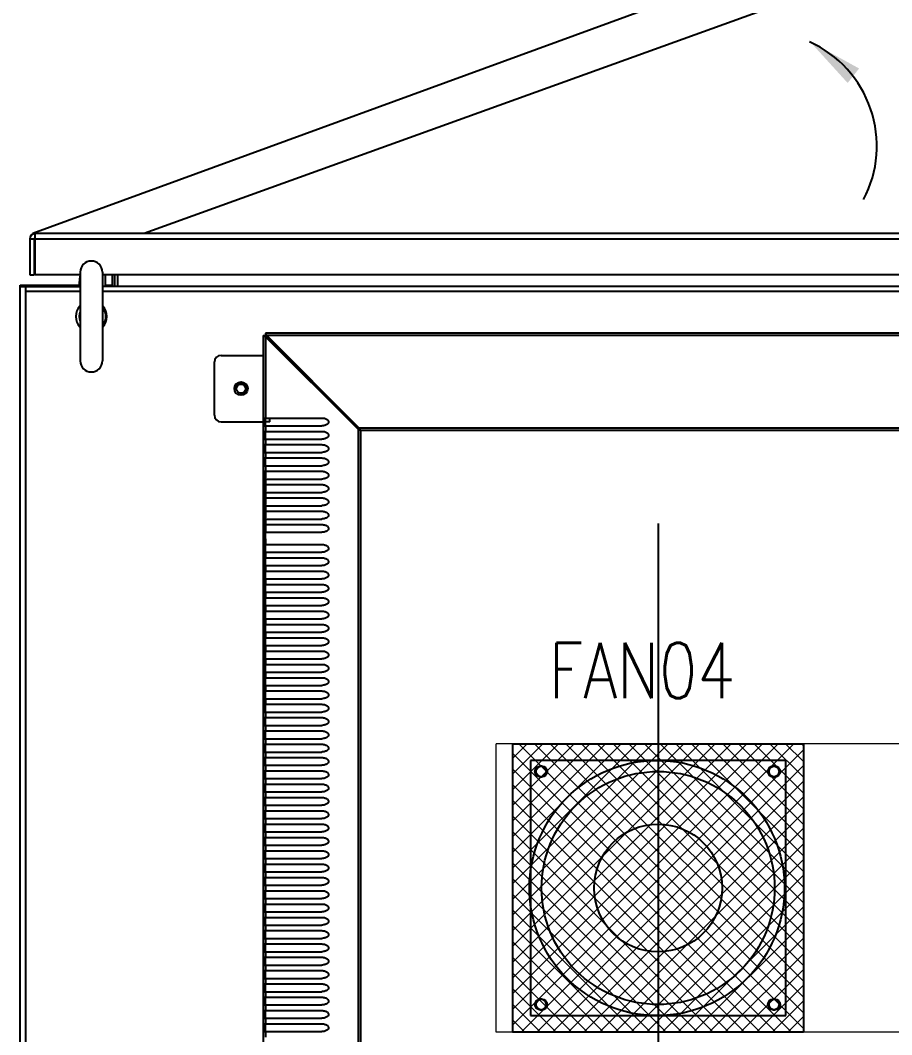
# Model space of a CAD drawing. Extents: x 79822 to 122366, y -56021 to -28815.
# Drawn here: x 84229.2 to 84622, y -43708.3 to -43251.2 of the extents above; entities that cross this region are included whole.
import ezdxf
from ezdxf.lldxf.tags import DXFTag

# ---------------------------------------------------------------- set-up
doc = ezdxf.new("R2010")
doc.units = 0
doc.header["$LTSCALE"] = 100
doc.header["$MEASUREMENT"] = 0
doc.layers.add('CABINET', color=7, linetype='Continuous')
doc.layers.add('PANEL', color=7, linetype='Continuous')
doc.styles.add('ROMANS', font='romans', dxfattribs={"width": 0.8, "height": 2})
tags = doc.linetypes.add('CENTER', pattern=[2, 1.25, -0.25, 0.25, -0.25]).pattern_tags.tags
tags[10:11] = [DXFTag(74, 4), DXFTag(75, 0), DXFTag(340, '0'), DXFTag(46, 1.0), DXFTag(50, 0.0), DXFTag(44, 0.0), DXFTag(45, 0.0)]
tags[8:9] = [DXFTag(74, 4), DXFTag(75, 0), DXFTag(340, '0'), DXFTag(46, 1.0), DXFTag(50, 0.0), DXFTag(44, 0.0), DXFTag(45, 0.0)]
tags[6:7] = [DXFTag(74, 4), DXFTag(75, 0), DXFTag(340, '0'), DXFTag(46, 1.0), DXFTag(50, 0.0), DXFTag(44, 0.0), DXFTag(45, 0.0)]
tags[4:5] = [DXFTag(74, 4), DXFTag(75, 0), DXFTag(340, '0'), DXFTag(46, 1.0), DXFTag(50, 0.0), DXFTag(44, 0.0), DXFTag(45, 0.0)]
tags = doc.linetypes.add('HIDDEN', pattern=[0.375, 0.25, -0.125]).pattern_tags.tags
tags[6:7] = [DXFTag(74, 4), DXFTag(75, 0), DXFTag(340, '0'), DXFTag(46, 1.0), DXFTag(50, 0.0), DXFTag(44, 0.0), DXFTag(45, 0.0)]
tags[4:5] = [DXFTag(74, 4), DXFTag(75, 0), DXFTag(340, '0'), DXFTag(46, 1.0), DXFTag(50, 0.0), DXFTag(44, 0.0), DXFTag(45, 0.0)]

# ---------------------------------------------------------------- blocks, each defined once
blk = doc.blocks.new('风机')
at = {"color": 3}
for p, q in [((0, 0), (0, -115)), ((115, 0), (0, 0)), ((115, -115), (115, 0)), ((0, -115), (115, -115))]:
    blk.add_line(p, q, dxfattribs=at)
for centre, major_axis, start_param, end_param in [((5, -5), (1.77, 1.77), 2.356194490187731, 8.639379797367317), ((110, -5), (1.77, 1.77), 2.356194490188677, 8.639379797368264), ((57.5, -57.5), (37.12, 37.12), 2.356194490192193, 8.63937979737178), ((5, -110), (-1.77, 1.77), 0.785398, 7.068583), ((110, -110), (-1.77, 1.77), 0.785398, 7.068583)]:
    blk.add_ellipse(centre, major_axis=major_axis, ratio=1, start_param=start_param, end_param=end_param, dxfattribs=at)

msp = doc.modelspace()

# ---------------------------------------------------------------- hatches: boundary and pattern name
at = {"linetype": 'HIDDEN', "lineweight": 20}
h = msp.add_hatch(dxfattribs=at)
h.set_pattern_fill('ANSI37', color=256, scale=40, angle=180, style=2)
h.set_pattern_definition([(135, (80372.239, -62398.725), (3.5355339, 3.5355339), []), (45, (80372.239, -62398.725), (3.5355339, -3.5355339), [])])
h.paths.add_polyline_path([(84582.2, -43707.23), (84451.2, -43707.23), (84451.2, -43577.23), (84582.2, -43577.23)])

# ---------------------------------------------------------------- linework, layer by layer
at = {"color": 7, "linetype": 'Continuous'}
for p, q in [((84235.8, -43347.36), (84235.8, -43365.86)), ((85023.2, -43347.36), (84235.8, -43347.36)), ((84233.5, -43349.66), (84233.5, -43365.86)), ((84233.5, -43349.66), (84235.5, -43349.66)), ((84235.5, -43349.66), (84235.5, -43365.86)), ((84235.8, -43349.66), (85023.2, -43349.66)), ((84233.5, -43365.86), (84235.5, -43365.86)), ((84256.2, -43365.86), (84235.8, -43365.86)), ((84255.73, -43371.2), (84256.2, -43366.5)), ((84256.2, -43364.7), (84256.2, -43404.7)), ((84266.2, -43364.7), (84266.2, -43404.7)), ((84991.2, -43365.86), (84266.2, -43365.86)), ((84267.5, -43365.86), (84267.5, -43371.2)), ((84270.6, -43365.86), (84270.6, -43371.2)), ((84271.8, -43371.2), (84271.8, -43365.86)), ((84273, -43365.86), (84273, -43371.2)), ((84229.2, -44123.2), (84229.2, -43370.6)), ((84229.2, -43370.6), (84255.79, -43370.6)), ((84229.2, -43371.2), (84256.2, -43371.2)), ((84229.7, -43370.6), (84229.7, -43371.2)), ((84231.5, -43371.2), (84231.5, -44123.2)), ((84991.2, -43371.2), (84266.2, -43371.2)), ((84267.5, -43370.6), (84270.6, -43370.6)), ((84256.2, -43373.5), (84231.5, -43373.5)), ((84991.2, -43373.5), (84266.2, -43373.5)), ((84338.7, -43393.2), (84338.7, -44101.2)), ((84338.7, -43393.2), (84339.8, -43393.2)), ((84339.7, -43392.2), (84339.7, -43393.3)), ((84917.7, -43392.2), (84339.7, -43392.2)), ((84339.8, -43393.8), (84339.8, -43430.45)), ((84381.49, -43435.49), (84339.8, -43393.8)), ((84339.8, -43393.8), (84340.3, -43393.8)), ((84340.3, -43393.3), (84340.3, -43393.8)), ((84381.99, -43434.99), (84340.3, -43393.3)), ((84917.1, -43393.3), (84340.3, -43393.3)), ((84381.99, -43435.49), (84340.3, -43393.8)), ((84319.7, -43402.2), (84338.7, -43402.2)), ((84316.7, -43429.2), (84316.7, -43405.2)), ((84338.7, -43430.45), (84365.11, -43430.45)), ((84339.7, -43433.95), (84339.7, -43430.45)), ((84341.7, -43432.2), (84341.7, -43430.45)), ((84319.7, -43432.2), (84338.7, -43432.2)), ((84338.7, -43433.95), (84365.11, -43433.95)), ((84341.7, -43432.2), (84339.7, -43432.2)), ((84339.8, -43433.95), (84339.8, -43436.45)), ((84381.49, -43435.49), (84381.49, -44058.91)), ((84381.49, -43435.49), (84381.99, -43435.49)), ((84381.99, -43434.99), (84381.99, -43435.49)), ((84875.41, -43434.99), (84381.99, -43434.99)), ((84338.7, -43436.45), (84365.11, -43436.45)), ((84338.7, -43439.95), (84365.11, -43439.95)), ((84339.7, -43439.95), (84339.7, -43436.45)), ((84339.8, -43439.95), (84339.8, -43442.45)), ((84382.59, -43436.09), (84382.59, -44058.31)), ((84874.81, -43436.09), (84382.59, -43436.09)), ((84338.7, -43442.45), (84365.11, -43442.45)), ((84339.7, -43445.95), (84339.7, -43442.45)), ((84338.7, -43445.95), (84365.11, -43445.95)), ((84338.7, -43448.45), (84365.11, -43448.45)), ((84339.7, -43451.95), (84339.7, -43448.45)), ((84339.8, -43445.95), (84339.8, -43448.45)), ((84338.7, -43451.95), (84365.11, -43451.95)), ((84339.8, -43451.95), (84339.8, -43454.45)), ((84338.7, -43454.45), (84365.11, -43454.45)), ((84338.7, -43457.95), (84365.11, -43457.95)), ((84339.7, -43457.95), (84339.7, -43454.45)), ((84339.7, -43460.95), (84339.7, -43457.45)), ((84339.8, -43454.95), (84339.8, -43457.45)), ((84339.8, -43457.95), (84339.8, -43460.45)), ((84338.7, -43460.45), (84365.11, -43460.45)), ((84339.7, -43463.95), (84339.7, -43460.45)), ((84339.8, -43460.95), (84339.8, -43463.45)), ((84338.7, -43463.95), (84365.11, -43463.95)), ((84338.7, -43466.45), (84365.11, -43466.45)), ((84339.7, -43466.95), (84339.7, -43463.45)), ((84339.7, -43469.95), (84339.7, -43466.45)), ((84339.8, -43463.95), (84339.8, -43466.45)), ((84339.8, -43466.95), (84339.8, -43469.45)), ((84338.7, -43469.95), (84365.11, -43469.95)), ((84339.7, -43472.95), (84339.7, -43469.45)), ((84339.8, -43469.95), (84339.8, -43472.45)), ((84338.7, -43472.45), (84365.11, -43472.45)), ((84338.7, -43475.95), (84365.11, -43475.95)), ((84339.7, -43475.95), (84339.7, -43472.45)), ((84339.7, -43478.95), (84339.7, -43475.45)), ((84339.8, -43472.95), (84339.8, -43475.45)), ((84339.8, -43475.95), (84339.8, -43478.45)), ((84338.7, -43478.45), (84365.11, -43478.45)), ((84339.7, -43481.95), (84339.7, -43478.45)), ((84339.7, -43484.95), (84339.7, -43481.45)), ((84339.8, -43478.95), (84339.8, -43481.45)), ((84338.7, -43481.95), (84365.11, -43481.95)), ((84339.7, -43562.95), (84339.7, -43484.45)), ((84339.8, -43484.95), (84339.8, -43487.45)), ((84338.7, -43487.45), (84365.11, -43487.45)), ((84339.7, -43490.95), (84339.7, -43487.45)), ((84338.7, -43490.95), (84365.11, -43490.95)), ((84338.7, -43493.45), (84365.11, -43493.45)), ((84339.7, -43496.95), (84339.7, -43493.45)), ((84339.8, -43490.95), (84339.8, -43493.45)), ((84338.7, -43496.95), (84365.11, -43496.95)), ((84338.7, -43499.45), (84365.11, -43499.45)), ((84339.7, -43502.95), (84339.7, -43499.45)), ((84339.8, -43496.95), (84339.8, -43499.45)), ((84338.7, -43502.95), (84365.11, -43502.95)), ((84339.8, -43502.95), (84339.8, -43505.45)), ((84338.7, -43505.45), (84365.11, -43505.45)), ((84338.7, -43508.95), (84365.11, -43508.95)), ((84339.7, -43508.95), (84339.7, -43505.45)), ((84339.8, -43508.95), (84339.8, -43511.45)), ((84338.7, -43511.45), (84365.11, -43511.45)), ((84339.7, -43514.95), (84339.7, -43511.45)), ((84338.7, -43514.95), (84365.11, -43514.95)), ((84338.7, -43517.45), (84365.11, -43517.45)), ((84339.7, -43520.95), (84339.7, -43517.45)), ((84339.8, -43514.95), (84339.8, -43517.45)), ((84338.7, -43520.95), (84365.11, -43520.95)), ((84339.8, -43520.95), (84339.8, -43523.45)), ((84338.7, -43523.45), (84365.11, -43523.45)), ((84338.7, -43526.95), (84365.11, -43526.95)), ((84339.7, -43526.95), (84339.7, -43523.45)), ((84339.8, -43526.95), (84339.8, -43529.45)), ((84338.7, -43529.45), (84365.11, -43529.45)), ((84339.7, -43532.95), (84339.7, -43529.45)), ((84338.7, -43532.95), (84365.11, -43532.95)), ((84338.7, -43535.45), (84365.11, -43535.45)), ((84339.7, -43538.95), (84339.7, -43535.45)), ((84339.8, -43532.95), (84339.8, -43535.45)), ((84338.7, -43538.95), (84365.11, -43538.95)), ((84339.8, -43538.95), (84339.8, -43541.45)), ((84338.7, -43541.45), (84365.11, -43541.45)), ((84338.7, -43544.95), (84365.11, -43544.95)), ((84339.7, -43544.95), (84339.7, -43541.45)), ((84339.8, -43544.95), (84339.8, -43547.45)), ((84338.7, -43547.45), (84365.11, -43547.45)), ((84339.7, -43550.95), (84339.7, -43547.45)), ((84338.7, -43550.95), (84365.11, -43550.95)), ((84338.7, -43553.45), (84365.11, -43553.45)), ((84339.7, -43556.95), (84339.7, -43553.45)), ((84339.8, -43550.95), (84339.8, -43553.45)), ((84338.7, -43556.95), (84365.11, -43556.95)), ((84339.8, -43556.95), (84339.8, -43559.45)), ((84338.7, -43559.45), (84365.11, -43559.45)), ((84338.7, -43562.95), (84365.11, -43562.95)), ((84338.7, -43562.95), (84365.11, -43562.95)), ((84339.7, -43562.95), (84339.7, -43559.45)), ((84339.8, -43562.95), (84339.8, -43565.45)), ((84339.8, -43562.95), (84339.8, -43565.45)), ((84338.7, -43565.45), (84365.11, -43565.45)), ((84338.7, -43565.45), (84365.11, -43565.45)), ((84339.7, -43568.95), (84339.7, -43565.45)), ((84339.7, -43568.95), (84339.7, -43565.45)), ((84338.7, -43568.95), (84365.11, -43568.95)), ((84338.7, -43568.95), (84365.11, -43568.95)), ((84338.7, -43571.45), (84365.11, -43571.45)), ((84338.7, -43571.45), (84365.11, -43571.45)), ((84339.7, -43574.95), (84339.7, -43571.45)), ((84339.7, -43574.95), (84339.7, -43571.45)), ((84339.8, -43568.95), (84339.8, -43571.45)), ((84339.8, -43568.95), (84339.8, -43571.45)), ((84338.7, -43574.95), (84365.11, -43574.95)), ((84338.7, -43574.95), (84365.11, -43574.95)), ((84338.7, -43577.45), (84365.11, -43577.45)), ((84338.7, -43577.45), (84365.11, -43577.45)), ((84339.7, -43580.95), (84339.7, -43577.45)), ((84339.7, -43580.95), (84339.7, -43577.45)), ((84339.8, -43574.95), (84339.8, -43577.45)), ((84339.8, -43574.95), (84339.8, -43577.45)), ((84338.7, -43580.95), (84365.11, -43580.95)), ((84338.7, -43580.95), (84365.11, -43580.95)), ((84339.8, -43580.95), (84339.8, -43583.45)), ((84339.8, -43580.95), (84339.8, -43583.45)), ((84338.7, -43583.45), (84365.11, -43583.45)), ((84338.7, -43583.45), (84365.11, -43583.45)), ((84339.7, -43586.95), (84339.7, -43583.45)), ((84339.7, -43586.95), (84339.7, -43583.45)), ((84338.7, -43586.95), (84365.11, -43586.95)), ((84338.7, -43586.95), (84365.11, -43586.95)), ((84338.7, -43589.45), (84365.11, -43589.45)), ((84339.7, -43592.95), (84339.7, -43589.45)), ((84339.8, -43586.95), (84339.8, -43589.45)), ((84338.7, -43592.95), (84365.11, -43592.95)), ((84338.7, -43595.45), (84365.11, -43595.45)), ((84339.7, -43598.95), (84339.7, -43595.45)), ((84339.8, -43592.95), (84339.8, -43595.45)), ((84338.7, -43598.95), (84365.11, -43598.95)), ((84339.8, -43598.95), (84339.8, -43601.45)), ((84338.7, -43601.45), (84365.11, -43601.45)), ((84338.7, -43604.95), (84365.11, -43604.95)), ((84339.7, -43604.95), (84339.7, -43601.45)), ((84339.8, -43604.95), (84339.8, -43607.45)), ((84338.7, -43607.45), (84365.11, -43607.45)), ((84339.7, -43610.95), (84339.7, -43607.45)), ((84338.7, -43610.95), (84365.11, -43610.95)), ((84338.7, -43613.45), (84365.11, -43613.45)), ((84339.7, -43616.95), (84339.7, -43613.45)), ((84339.8, -43610.95), (84339.8, -43613.45)), ((84338.7, -43616.95), (84365.11, -43616.95)), ((84339.8, -43616.95), (84339.8, -43619.45)), ((84338.7, -43619.45), (84365.11, -43619.45)), ((84338.7, -43622.95), (84365.11, -43622.95)), ((84339.7, -43622.95), (84339.7, -43619.45)), ((84339.8, -43622.95), (84339.8, -43625.45)), ((84338.7, -43625.45), (84365.11, -43625.45)), ((84339.7, -43628.95), (84339.7, -43625.45)), ((84338.7, -43628.95), (84365.11, -43628.95)), ((84338.7, -43631.45), (84365.11, -43631.45)), ((84339.7, -43634.95), (84339.7, -43631.45)), ((84339.8, -43628.95), (84339.8, -43631.45)), ((84338.7, -43634.95), (84365.11, -43634.95)), ((84339.8, -43634.95), (84339.8, -43637.45)), ((84338.7, -43637.45), (84365.11, -43637.45)), ((84338.7, -43640.95), (84365.11, -43640.95)), ((84339.7, -43640.95), (84339.7, -43637.45)), ((84339.8, -43640.95), (84339.8, -43643.45)), ((84338.7, -43643.45), (84365.11, -43643.45)), ((84339.7, -43646.95), (84339.7, -43643.45)), ((84338.7, -43646.95), (84365.11, -43646.95)), ((84338.7, -43649.45), (84365.11, -43649.45)), ((84339.7, -43652.95), (84339.7, -43649.45)), ((84339.8, -43646.95), (84339.8, -43649.45)), ((84338.7, -43652.95), (84365.11, -43652.95)), ((84339.8, -43652.95), (84339.8, -43655.45)), ((84338.7, -43655.45), (84365.11, -43655.45)), ((84338.7, -43658.95), (84365.11, -43658.95)), ((84339.7, -43658.95), (84339.7, -43655.45)), ((84339.8, -43658.95), (84339.8, -43661.45)), ((84338.7, -43661.45), (84365.11, -43661.45)), ((84339.7, -43664.95), (84339.7, -43661.45)), ((84338.7, -43664.95), (84365.11, -43664.95)), ((84338.7, -43667.45), (84365.11, -43667.45)), ((84339.7, -43670.95), (84339.7, -43667.45)), ((84339.8, -43664.95), (84339.8, -43667.45)), ((84338.7, -43670.95), (84365.11, -43670.95)), ((84338.7, -43673.45), (84365.11, -43673.45)), ((84339.7, -43676.95), (84339.7, -43673.45)), ((84339.8, -43670.95), (84339.8, -43673.45)), ((84338.7, -43676.95), (84365.11, -43676.95)), ((84339.8, -43676.95), (84339.8, -43679.45)), ((84338.7, -43679.45), (84365.11, -43679.45)), ((84339.7, -43682.95), (84339.7, -43679.45)), ((84338.7, -43682.95), (84365.11, -43682.95)), ((84338.7, -43685.45), (84365.11, -43685.45)), ((84339.7, -43688.95), (84339.7, -43685.45)), ((84339.8, -43682.95), (84339.8, -43685.45)), ((84338.7, -43688.95), (84365.11, -43688.95)), ((84338.7, -43691.45), (84365.11, -43691.45)), ((84339.7, -43694.95), (84339.7, -43691.45)), ((84339.8, -43688.95), (84339.8, -43691.45)), ((84338.7, -43694.95), (84365.11, -43694.95)), ((84339.8, -43694.95), (84339.8, -43697.45)), ((84338.7, -43697.45), (84365.11, -43697.45)), ((84338.7, -43700.95), (84365.11, -43700.95)), ((84339.7, -43700.95), (84339.7, -43697.45)), ((84339.8, -43700.95), (84339.8, -43703.45)), ((84338.7, -43703.45), (84365.11, -43703.45)), ((84339.7, -43706.95), (84339.7, -43703.45)), ((84338.7, -43706.95), (84365.11, -43706.95)), ((84339.8, -43706.95), (84339.8, -43709.45))]:
    msp.add_line(p, q, dxfattribs=at)
at = {"color": 5, "linetype": 'HIDDEN', "lineweight": 15, "ltscale": 30}
for p, q in [((84813.7, -43577.23), (84443.7, -43577.23)), ((84443.7, -43707.23), (84443.7, -43577.23)), ((84813.7, -43707.23), (84443.7, -43707.23))]:
    msp.add_line(p, q, dxfattribs=at)
at = {"linetype": 'HIDDEN'}
msp.add_lwpolyline([(84582.2, -43707.23), (84451.2, -43707.23), (84451.2, -43577.23), (84582.2, -43577.23)], close=True, dxfattribs=at)
at = {"color": 7, "linetype": 'Continuous'}
for radius in [3, 2]:
    msp.add_circle((84328.7, -43417.2), radius, dxfattribs=at)
at = {"color": 7, "linetype": 'HIDDEN'}
for centre, radius in [((84516.2, -43642.23), 57.5), ((84463.7, -43589.73), 2.5), ((84568.7, -43589.73), 2.5), ((84463.7, -43694.73), 2.5), ((84568.7, -43694.73), 2.5)]:
    msp.add_circle(centre, radius, dxfattribs=at)
at = {"color": 7, "linetype": 'Continuous'}
for centre, radius, start, end in [((84235.8, -43349.66), 2.3, 90, 180), ((84235.8, -43349.66), 0.3, 90, 180), ((84261.2, -43364.7), 5, 0, 180), ((84261.2, -43384.7), 7, 136.1481, 223.8519), ((84261.8, -43384.7), 6, 317.1729, 42.8262), ((84261.8, -43384.7), 6, 317.4995, 42.5005), ((84261.2, -43384.7), 7, 316.1481, 43.8519), ((84261.8, -43384.7), 6, 158.9847, 195), ((84261.8, -43384.7), 6, 159.9087, 200.0913), ((84344.12, -43379.42), 15.02, 252.8784, 253.2814), ((84325.91, -43397.62), 15.02, 16.7186, 17.1216), ((84319.7, -43405.2), 3, 90, 180), ((84261.2, -43404.7), 5, 180, 0), ((84328.7, -43417.2), 2.5, 255, 195), ((84319.7, -43429.2), 3, 180, 270), ((84390.81, -43427.17), 12.13, 224.62, 225.9632), ((84373.67, -43444.31), 12.13, 44.0368, 45.38), ((84321.68, -43467.74), 68.64, 27.4532, 27.8131), ((84414.23, -43375.18), 68.64, 242.1869, 242.5468)]:
    msp.add_arc(centre, radius, start, end, dxfattribs=at)
for points, start_tangent, end_tangent in [([(84338.83, -43393.4), (84338.7, -43393.2)], (-0.79084, 0.612022), (0, 1)), ([(84339.7, -43393.77), (84339.21, -43393.6), (84338.99, -43393.5), (84338.83, -43393.4)], (-0.955586, 0.294712), (-0.79084, 0.612022)), ([(84339.9, -43392.33), (84339.7, -43392.2)], (-0.612022, 0.79084), (-1, 0)), ([(84339.9, -43393.27), (84339.7, -43393.2)], (-0.822198, 0.569202), (-1, 0)), ([(84339.77, -43393.4), (84339.7, -43393.2)], (-0.569202, 0.822198), (0, 1)), ([(84340.3, -43393.8), (84339.98, -43393.6), (84339.77, -43393.4)], (-0.875724, 0.482812), (-0.569202, 0.822198)), ([(84340.27, -43393.2), (84340.1, -43392.72), (84340, -43392.5), (84339.9, -43392.33)], (-0.294712, 0.955586), (-0.612022, 0.79084)), ([(84340.3, -43393.8), (84340.1, -43393.48), (84339.9, -43393.27)], (-0.482812, 0.875724), (-0.822198, 0.569202)), ([(84365.11, -43430.45), (84365.9, -43430.51), (84366.6, -43430.68), (84367.2, -43430.94), (84367.7, -43431.29), (84368.04, -43431.75), (84368.14, -43432.28), (84367.98, -43432.77), (84367.62, -43433.18), (84367.13, -43433.51), (84366.54, -43433.75), (84365.87, -43433.9), (84365.11, -43433.95)], (0.999961, -0.008789), (-0.999962, -0.008666)), ([(84381.49, -43435.49), (84381.84, -43435.69), (84382.21, -43435.89)], (0.856944, -0.515409), (0.883981, -0.467523)), ([(84381.99, -43434.99), (84382.19, -43435.34), (84382.39, -43435.71)], (0.515409, -0.856944), (0.467523, -0.883981)), ([(84381.99, -43435.49), (84382.18, -43435.69)], (0.671784, -0.740747), (0.701407, -0.712761)), ([(84381.99, -43435.49), (84382.19, -43435.68)], (0.740747, -0.671784), (0.712761, -0.701407)), ([(84365.11, -43436.45), (84365.9, -43436.51), (84366.6, -43436.68), (84367.2, -43436.94), (84367.7, -43437.29), (84368.04, -43437.75), (84368.14, -43438.28), (84367.98, -43438.77), (84367.62, -43439.18), (84367.13, -43439.51), (84366.54, -43439.75), (84365.87, -43439.9), (84365.11, -43439.95)], (0.999961, -0.008789), (-0.999962, -0.008666)), ([(84365.11, -43442.45), (84365.9, -43442.51), (84366.6, -43442.68), (84367.2, -43442.94), (84367.7, -43443.29), (84368.04, -43443.75), (84368.14, -43444.28), (84367.98, -43444.77), (84367.62, -43445.18), (84367.13, -43445.51), (84366.54, -43445.75), (84365.87, -43445.9), (84365.11, -43445.95)], (0.999961, -0.008789), (-0.999962, -0.008666)), ([(84365.11, -43448.45), (84365.9, -43448.51), (84366.6, -43448.68), (84367.2, -43448.94), (84367.7, -43449.29), (84368.04, -43449.75), (84368.14, -43450.28), (84367.98, -43450.77), (84367.62, -43451.18), (84367.13, -43451.51), (84366.54, -43451.75), (84365.87, -43451.9), (84365.11, -43451.95)], (0.999961, -0.008789), (-0.999962, -0.008666)), ([(84365.11, -43454.45), (84365.9, -43454.51), (84366.6, -43454.68), (84367.2, -43454.94), (84367.7, -43455.29), (84368.04, -43455.75), (84368.14, -43456.28), (84367.98, -43456.77), (84367.62, -43457.18), (84367.13, -43457.51), (84366.54, -43457.75), (84365.87, -43457.9), (84365.11, -43457.95)], (0.999961, -0.008789), (-0.999962, -0.008666)), ([(84365.11, -43460.45), (84365.9, -43460.51), (84366.6, -43460.68), (84367.2, -43460.94), (84367.7, -43461.29), (84368.04, -43461.75), (84368.14, -43462.28), (84367.98, -43462.77), (84367.62, -43463.18), (84367.13, -43463.51), (84366.54, -43463.75), (84365.87, -43463.9), (84365.11, -43463.95)], (0.999961, -0.008789), (-0.999962, -0.008666)), ([(84365.11, -43466.45), (84365.9, -43466.51), (84366.6, -43466.68), (84367.2, -43466.94), (84367.7, -43467.29), (84368.04, -43467.75), (84368.14, -43468.28), (84367.98, -43468.77), (84367.62, -43469.18), (84367.13, -43469.51), (84366.54, -43469.75), (84365.87, -43469.9), (84365.11, -43469.95)], (0.999961, -0.008789), (-0.999962, -0.008666)), ([(84365.11, -43472.45), (84365.9, -43472.51), (84366.6, -43472.68), (84367.2, -43472.94), (84367.7, -43473.29), (84368.04, -43473.75), (84368.14, -43474.28), (84367.98, -43474.77), (84367.62, -43475.18), (84367.13, -43475.51), (84366.54, -43475.75), (84365.87, -43475.9), (84365.11, -43475.95)], (0.999961, -0.008789), (-0.999962, -0.008666)), ([(84365.11, -43478.45), (84365.9, -43478.51), (84366.6, -43478.68), (84367.2, -43478.94), (84367.7, -43479.29), (84368.04, -43479.75), (84368.14, -43480.28), (84367.98, -43480.77), (84367.62, -43481.18), (84367.13, -43481.51), (84366.54, -43481.75), (84365.87, -43481.9), (84365.11, -43481.95)], (0.999961, -0.008789), (-0.999962, -0.008666)), ([(84365.11, -43487.45), (84365.9, -43487.51), (84366.6, -43487.68), (84367.2, -43487.94), (84367.7, -43488.29), (84368.04, -43488.75), (84368.14, -43489.28), (84367.98, -43489.77), (84367.62, -43490.18), (84367.13, -43490.51), (84366.54, -43490.75), (84365.87, -43490.9), (84365.11, -43490.95)], (0.999961, -0.008789), (-0.999962, -0.008666)), ([(84365.11, -43493.45), (84365.9, -43493.51), (84366.6, -43493.68), (84367.2, -43493.94), (84367.7, -43494.29), (84368.04, -43494.75), (84368.14, -43495.28), (84367.98, -43495.77), (84367.62, -43496.18), (84367.13, -43496.51), (84366.54, -43496.75), (84365.87, -43496.9), (84365.11, -43496.95)], (0.999961, -0.008789), (-0.999962, -0.008666)), ([(84365.11, -43499.45), (84365.9, -43499.51), (84366.6, -43499.68), (84367.2, -43499.94), (84367.7, -43500.29), (84368.04, -43500.75), (84368.14, -43501.28), (84367.98, -43501.77), (84367.62, -43502.18), (84367.13, -43502.51), (84366.54, -43502.75), (84365.87, -43502.9), (84365.11, -43502.95)], (0.999961, -0.008789), (-0.999962, -0.008666)), ([(84365.11, -43505.45), (84365.9, -43505.51), (84366.6, -43505.68), (84367.2, -43505.94), (84367.7, -43506.29), (84368.04, -43506.75), (84368.14, -43507.28), (84367.98, -43507.77), (84367.62, -43508.18), (84367.13, -43508.51), (84366.54, -43508.75), (84365.87, -43508.9), (84365.11, -43508.95)], (0.999961, -0.008789), (-0.999962, -0.008666)), ([(84365.11, -43511.45), (84365.9, -43511.51), (84366.6, -43511.68), (84367.2, -43511.94), (84367.7, -43512.29), (84368.04, -43512.75), (84368.14, -43513.28), (84367.98, -43513.77), (84367.62, -43514.18), (84367.13, -43514.51), (84366.54, -43514.75), (84365.87, -43514.9), (84365.11, -43514.95)], (0.999961, -0.008789), (-0.999962, -0.008666)), ([(84365.11, -43517.45), (84365.9, -43517.51), (84366.6, -43517.68), (84367.2, -43517.94), (84367.7, -43518.29), (84368.04, -43518.75), (84368.14, -43519.28), (84367.98, -43519.77), (84367.62, -43520.18), (84367.13, -43520.51), (84366.54, -43520.75), (84365.87, -43520.9), (84365.11, -43520.95)], (0.999961, -0.008789), (-0.999962, -0.008666)), ([(84365.11, -43523.45), (84365.9, -43523.51), (84366.6, -43523.68), (84367.2, -43523.94), (84367.7, -43524.29), (84368.04, -43524.75), (84368.14, -43525.28), (84367.98, -43525.77), (84367.62, -43526.18), (84367.13, -43526.51), (84366.54, -43526.75), (84365.87, -43526.9), (84365.11, -43526.95)], (0.999961, -0.008789), (-0.999962, -0.008666)), ([(84365.11, -43529.45), (84365.9, -43529.51), (84366.6, -43529.68), (84367.2, -43529.94), (84367.7, -43530.29), (84368.04, -43530.75), (84368.14, -43531.28), (84367.98, -43531.77), (84367.62, -43532.18), (84367.13, -43532.51), (84366.54, -43532.75), (84365.87, -43532.9), (84365.11, -43532.95)], (0.999961, -0.008789), (-0.999962, -0.008666)), ([(84365.11, -43535.45), (84365.9, -43535.51), (84366.6, -43535.68), (84367.2, -43535.94), (84367.7, -43536.29), (84368.04, -43536.75), (84368.14, -43537.28), (84367.98, -43537.77), (84367.62, -43538.18), (84367.13, -43538.51), (84366.54, -43538.75), (84365.87, -43538.9), (84365.11, -43538.95)], (0.999961, -0.008789), (-0.999962, -0.008666)), ([(84365.11, -43541.45), (84365.9, -43541.51), (84366.6, -43541.68), (84367.2, -43541.94), (84367.7, -43542.29), (84368.04, -43542.75), (84368.14, -43543.28), (84367.98, -43543.77), (84367.62, -43544.18), (84367.13, -43544.51), (84366.54, -43544.75), (84365.87, -43544.9), (84365.11, -43544.95)], (0.999961, -0.008789), (-0.999962, -0.008666)), ([(84365.11, -43547.45), (84365.9, -43547.51), (84366.6, -43547.68), (84367.2, -43547.94), (84367.7, -43548.29), (84368.04, -43548.75), (84368.14, -43549.28), (84367.98, -43549.77), (84367.62, -43550.18), (84367.13, -43550.51), (84366.54, -43550.75), (84365.87, -43550.9), (84365.11, -43550.95)], (0.999961, -0.008789), (-0.999962, -0.008666)), ([(84365.11, -43553.45), (84365.9, -43553.51), (84366.6, -43553.68), (84367.2, -43553.94), (84367.7, -43554.29), (84368.04, -43554.75), (84368.14, -43555.28), (84367.98, -43555.77), (84367.62, -43556.18), (84367.13, -43556.51), (84366.54, -43556.75), (84365.87, -43556.9), (84365.11, -43556.95)], (0.999961, -0.008789), (-0.999962, -0.008666)), ([(84365.11, -43559.45), (84365.9, -43559.51), (84366.6, -43559.68), (84367.2, -43559.94), (84367.7, -43560.29), (84368.04, -43560.75), (84368.14, -43561.28), (84367.98, -43561.77), (84367.62, -43562.18), (84367.13, -43562.51), (84366.54, -43562.75), (84365.87, -43562.9), (84365.11, -43562.95)], (0.999961, -0.008789), (-0.999962, -0.008666)), ([(84365.11, -43565.45), (84365.9, -43565.51), (84366.6, -43565.68), (84367.2, -43565.94), (84367.7, -43566.29), (84368.04, -43566.75), (84368.14, -43567.28), (84367.98, -43567.77), (84367.62, -43568.18), (84367.13, -43568.51), (84366.54, -43568.75), (84365.87, -43568.9), (84365.11, -43568.95)], (0.999961, -0.008789), (-0.999962, -0.008666)), ([(84365.11, -43565.45), (84365.9, -43565.51), (84366.6, -43565.68), (84367.2, -43565.94), (84367.7, -43566.29), (84368.04, -43566.75), (84368.14, -43567.28), (84367.98, -43567.77), (84367.62, -43568.18), (84367.13, -43568.51), (84366.54, -43568.75), (84365.87, -43568.9), (84365.11, -43568.95)], (0.999961, -0.008789), (-0.999962, -0.008666)), ([(84365.11, -43571.45), (84365.9, -43571.51), (84366.6, -43571.68), (84367.2, -43571.94), (84367.7, -43572.29), (84368.04, -43572.75), (84368.14, -43573.28), (84367.98, -43573.77), (84367.62, -43574.18), (84367.13, -43574.51), (84366.54, -43574.75), (84365.87, -43574.9), (84365.11, -43574.95)], (0.999961, -0.008789), (-0.999962, -0.008666)), ([(84365.11, -43571.45), (84365.9, -43571.51), (84366.6, -43571.68), (84367.2, -43571.94), (84367.7, -43572.29), (84368.04, -43572.75), (84368.14, -43573.28), (84367.98, -43573.77), (84367.62, -43574.18), (84367.13, -43574.51), (84366.54, -43574.75), (84365.87, -43574.9), (84365.11, -43574.95)], (0.999961, -0.008789), (-0.999962, -0.008666)), ([(84365.11, -43577.45), (84365.9, -43577.51), (84366.6, -43577.68), (84367.2, -43577.94), (84367.7, -43578.29), (84368.04, -43578.75), (84368.14, -43579.28), (84367.98, -43579.77), (84367.62, -43580.18), (84367.13, -43580.51), (84366.54, -43580.75), (84365.87, -43580.9), (84365.11, -43580.95)], (0.999961, -0.008789), (-0.999962, -0.008666)), ([(84365.11, -43577.45), (84365.9, -43577.51), (84366.6, -43577.68), (84367.2, -43577.94), (84367.7, -43578.29), (84368.04, -43578.75), (84368.14, -43579.28), (84367.98, -43579.77), (84367.62, -43580.18), (84367.13, -43580.51), (84366.54, -43580.75), (84365.87, -43580.9), (84365.11, -43580.95)], (0.999961, -0.008789), (-0.999962, -0.008666)), ([(84365.11, -43583.45), (84365.9, -43583.51), (84366.6, -43583.68), (84367.2, -43583.94), (84367.7, -43584.29), (84368.04, -43584.75), (84368.14, -43585.28), (84367.98, -43585.77), (84367.62, -43586.18), (84367.13, -43586.51), (84366.54, -43586.75), (84365.87, -43586.9), (84365.11, -43586.95)], (0.999961, -0.008789), (-0.999962, -0.008666)), ([(84365.11, -43583.45), (84365.9, -43583.51), (84366.6, -43583.68), (84367.2, -43583.94), (84367.7, -43584.29), (84368.04, -43584.75), (84368.14, -43585.28), (84367.98, -43585.77), (84367.62, -43586.18), (84367.13, -43586.51), (84366.54, -43586.75), (84365.87, -43586.9), (84365.11, -43586.95)], (0.999961, -0.008789), (-0.999962, -0.008666)), ([(84365.11, -43589.45), (84365.9, -43589.51), (84366.6, -43589.68), (84367.2, -43589.94), (84367.7, -43590.29), (84368.04, -43590.75), (84368.14, -43591.28), (84367.98, -43591.77), (84367.62, -43592.18), (84367.13, -43592.51), (84366.54, -43592.75), (84365.87, -43592.9), (84365.11, -43592.95)], (0.999961, -0.008789), (-0.999962, -0.008666)), ([(84365.11, -43595.45), (84365.9, -43595.51), (84366.6, -43595.68), (84367.2, -43595.94), (84367.7, -43596.29), (84368.04, -43596.75), (84368.14, -43597.28), (84367.98, -43597.77), (84367.62, -43598.18), (84367.13, -43598.51), (84366.54, -43598.75), (84365.87, -43598.9), (84365.11, -43598.95)], (0.999961, -0.008789), (-0.999962, -0.008666)), ([(84365.11, -43601.45), (84365.9, -43601.51), (84366.6, -43601.68), (84367.2, -43601.94), (84367.7, -43602.29), (84368.04, -43602.75), (84368.14, -43603.28), (84367.98, -43603.77), (84367.62, -43604.18), (84367.13, -43604.51), (84366.54, -43604.75), (84365.87, -43604.9), (84365.11, -43604.95)], (0.999961, -0.008789), (-0.999962, -0.008666)), ([(84365.11, -43607.45), (84365.9, -43607.51), (84366.6, -43607.68), (84367.2, -43607.94), (84367.7, -43608.29), (84368.04, -43608.75), (84368.14, -43609.28), (84367.98, -43609.77), (84367.62, -43610.18), (84367.13, -43610.51), (84366.54, -43610.75), (84365.87, -43610.9), (84365.11, -43610.95)], (0.999961, -0.008789), (-0.999962, -0.008666)), ([(84365.11, -43613.45), (84365.9, -43613.51), (84366.6, -43613.68), (84367.2, -43613.94), (84367.7, -43614.29), (84368.04, -43614.75), (84368.14, -43615.28), (84367.98, -43615.77), (84367.62, -43616.18), (84367.13, -43616.51), (84366.54, -43616.75), (84365.87, -43616.9), (84365.11, -43616.95)], (0.999961, -0.008789), (-0.999962, -0.008666)), ([(84365.11, -43619.45), (84365.9, -43619.51), (84366.6, -43619.68), (84367.2, -43619.94), (84367.7, -43620.29), (84368.04, -43620.75), (84368.14, -43621.28), (84367.98, -43621.77), (84367.62, -43622.18), (84367.13, -43622.51), (84366.54, -43622.75), (84365.87, -43622.9), (84365.11, -43622.95)], (0.999961, -0.008789), (-0.999962, -0.008666)), ([(84365.11, -43625.45), (84365.9, -43625.51), (84366.6, -43625.68), (84367.2, -43625.94), (84367.7, -43626.29), (84368.04, -43626.75), (84368.14, -43627.28), (84367.98, -43627.77), (84367.62, -43628.18), (84367.13, -43628.51), (84366.54, -43628.75), (84365.87, -43628.9), (84365.11, -43628.95)], (0.999961, -0.008789), (-0.999962, -0.008666)), ([(84365.11, -43631.45), (84365.9, -43631.51), (84366.6, -43631.68), (84367.2, -43631.94), (84367.7, -43632.29), (84368.04, -43632.75), (84368.14, -43633.28), (84367.98, -43633.77), (84367.62, -43634.18), (84367.13, -43634.51), (84366.54, -43634.75), (84365.87, -43634.9), (84365.11, -43634.95)], (0.999961, -0.008789), (-0.999962, -0.008666)), ([(84365.11, -43637.45), (84365.9, -43637.51), (84366.6, -43637.68), (84367.2, -43637.94), (84367.7, -43638.29), (84368.04, -43638.75), (84368.14, -43639.28), (84367.98, -43639.77), (84367.62, -43640.18), (84367.13, -43640.51), (84366.54, -43640.75), (84365.87, -43640.9), (84365.11, -43640.95)], (0.999961, -0.008789), (-0.999962, -0.008666)), ([(84365.11, -43643.45), (84365.9, -43643.51), (84366.6, -43643.68), (84367.2, -43643.94), (84367.7, -43644.29), (84368.04, -43644.75), (84368.14, -43645.28), (84367.98, -43645.77), (84367.62, -43646.18), (84367.13, -43646.51), (84366.54, -43646.75), (84365.87, -43646.9), (84365.11, -43646.95)], (0.999961, -0.008789), (-0.999962, -0.008666)), ([(84365.11, -43649.45), (84365.9, -43649.51), (84366.6, -43649.68), (84367.2, -43649.94), (84367.7, -43650.29), (84368.04, -43650.75), (84368.14, -43651.28), (84367.98, -43651.77), (84367.62, -43652.18), (84367.13, -43652.51), (84366.54, -43652.75), (84365.87, -43652.9), (84365.11, -43652.95)], (0.999961, -0.008789), (-0.999962, -0.008666)), ([(84365.11, -43655.45), (84365.9, -43655.51), (84366.6, -43655.68), (84367.2, -43655.94), (84367.7, -43656.29), (84368.04, -43656.75), (84368.14, -43657.28), (84367.98, -43657.77), (84367.62, -43658.18), (84367.13, -43658.51), (84366.54, -43658.75), (84365.87, -43658.9), (84365.11, -43658.95)], (0.999961, -0.008789), (-0.999962, -0.008666)), ([(84365.11, -43661.45), (84365.9, -43661.51), (84366.6, -43661.68), (84367.2, -43661.94), (84367.7, -43662.29), (84368.04, -43662.75), (84368.14, -43663.28), (84367.98, -43663.77), (84367.62, -43664.18), (84367.13, -43664.51), (84366.54, -43664.75), (84365.87, -43664.9), (84365.11, -43664.95)], (0.999961, -0.008789), (-0.999962, -0.008666)), ([(84365.11, -43667.45), (84365.9, -43667.51), (84366.6, -43667.68), (84367.2, -43667.94), (84367.7, -43668.29), (84368.04, -43668.75), (84368.14, -43669.28), (84367.98, -43669.77), (84367.62, -43670.18), (84367.13, -43670.51), (84366.54, -43670.75), (84365.87, -43670.9), (84365.11, -43670.95)], (0.999961, -0.008789), (-0.999962, -0.008666)), ([(84365.11, -43673.45), (84365.9, -43673.51), (84366.6, -43673.68), (84367.2, -43673.94), (84367.7, -43674.29), (84368.04, -43674.75), (84368.14, -43675.28), (84367.98, -43675.77), (84367.62, -43676.18), (84367.13, -43676.51), (84366.54, -43676.75), (84365.87, -43676.9), (84365.11, -43676.95)], (0.999961, -0.008789), (-0.999962, -0.008666)), ([(84365.11, -43679.45), (84365.9, -43679.51), (84366.6, -43679.68), (84367.2, -43679.94), (84367.7, -43680.29), (84368.04, -43680.75), (84368.14, -43681.28), (84367.98, -43681.77), (84367.62, -43682.18), (84367.13, -43682.51), (84366.54, -43682.75), (84365.87, -43682.9), (84365.11, -43682.95)], (0.999961, -0.008789), (-0.999962, -0.008666)), ([(84365.11, -43685.45), (84365.9, -43685.51), (84366.6, -43685.68), (84367.2, -43685.94), (84367.7, -43686.29), (84368.04, -43686.75), (84368.14, -43687.28), (84367.98, -43687.77), (84367.62, -43688.18), (84367.13, -43688.51), (84366.54, -43688.75), (84365.87, -43688.9), (84365.11, -43688.95)], (0.999961, -0.008789), (-0.999962, -0.008666)), ([(84365.11, -43691.45), (84365.9, -43691.51), (84366.6, -43691.68), (84367.2, -43691.94), (84367.7, -43692.29), (84368.04, -43692.75), (84368.14, -43693.28), (84367.98, -43693.77), (84367.62, -43694.18), (84367.13, -43694.51), (84366.54, -43694.75), (84365.87, -43694.9), (84365.11, -43694.95)], (0.999961, -0.008789), (-0.999962, -0.008666)), ([(84365.11, -43697.45), (84365.9, -43697.51), (84366.6, -43697.68), (84367.2, -43697.94), (84367.7, -43698.29), (84368.04, -43698.75), (84368.14, -43699.28), (84367.98, -43699.77), (84367.62, -43700.18), (84367.13, -43700.51), (84366.54, -43700.75), (84365.87, -43700.9), (84365.11, -43700.95)], (0.999961, -0.008789), (-0.999962, -0.008666)), ([(84365.11, -43703.45), (84365.9, -43703.51), (84366.6, -43703.68), (84367.2, -43703.94), (84367.7, -43704.29), (84368.04, -43704.75), (84368.14, -43705.28), (84367.98, -43705.77), (84367.62, -43706.18), (84367.13, -43706.51), (84366.54, -43706.75), (84365.87, -43706.9), (84365.11, -43706.95)], (0.999961, -0.008789), (-0.999962, -0.008666))]:
    msp.add_spline(points, degree=3, dxfattribs=dict(at, start_tangent=start_tangent, end_tangent=end_tangent))
at = {"layer": 'CABINET', "color": 1, "linetype": 'CENTER'}
msp.add_line((84516.7, -43478), (84516.7, -44026.14), dxfattribs=at)
at = {"layer": 'CABINET', "color": 3, "linetype": 'CENTER'}
msp.add_circle((84516.7, -43642.23), 28.81, dxfattribs=at)
at = {"layer": 'PANEL', "linetype": 'HIDDEN'}
for p, q in [((84986.09, -43072.73), (84234.79, -43347.32)), ((84993.84, -43091.23), (84285.03, -43347.36))]:
    msp.add_line(p, q, dxfattribs=at)
at = {"layer": 'PANEL'}
msp.add_arc((84563.8, -43307.91), 51.49, 332.1889, 65.7191, dxfattribs=at)
at = {"layer": 'PANEL', "color": 0, "linetype": 'ByBlock'}
msp.add_solid([(84607.29, -43272.93), (84602.13, -43279.47), (84585.08, -43260.72)], dxfattribs=at)

# ---------------------------------------------------------------- block references
at = {"color": 3}
msp.add_blockref('风机', (84459.2, -43584.73), dxfattribs=at)

# ---------------------------------------------------------------- texts
at = {"color": 7, "style": 'ROMANS', "width": 0.8}
msp.add_text('FAN04', height=25, dxfattribs=at).set_placement((84467.48, -43556.73))

doc.saveas('drawing.dxf')
